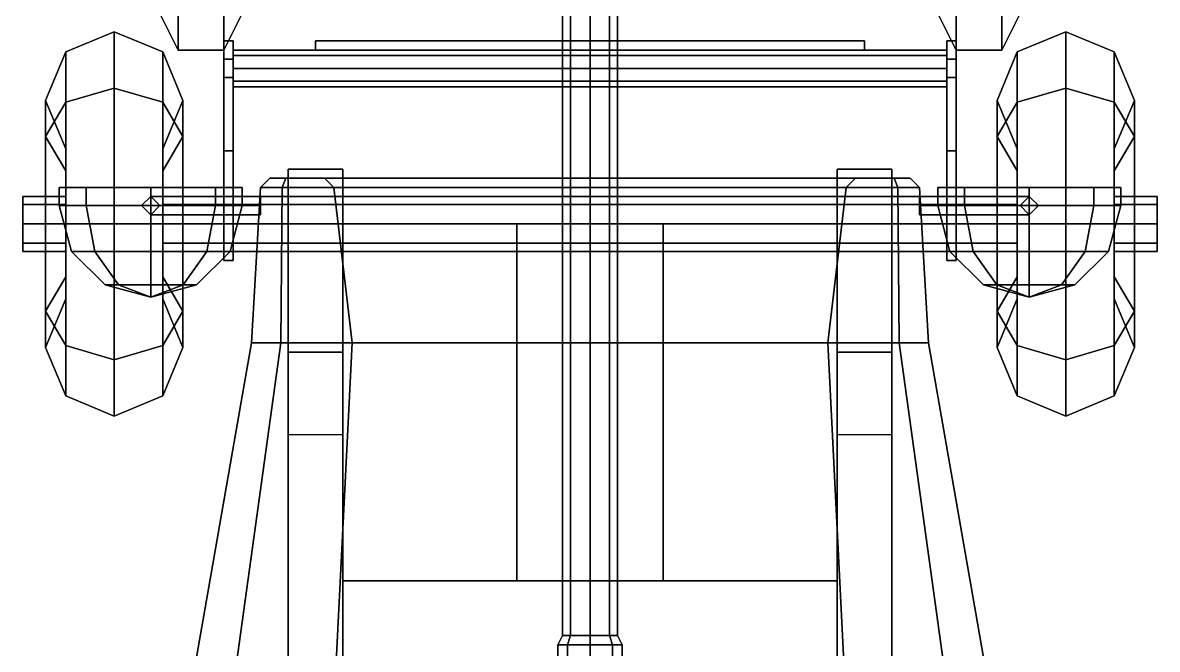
# Model space of a CAD drawing. Header units: millimetres. Extents: x -0.9 to 1, y -4.4 to 14.2.
# Drawn here: x -0.62 to 0.62, y -0.965 to -0.28 of the extents above; entities that cross this region are included whole.
import ezdxf

# ---------------------------------------------------------------- set-up
doc = ezdxf.new("R2010")
doc.units = ezdxf.units.MM
for name, color, linetype in [('frame', 5, 'Continuous'), ('gun', 1, 'Continuous'), ('wheels', 2, 'Continuous')]:
    doc.layers.add(name, color=color, linetype=linetype)

msp = doc.modelspace()

# ---------------------------------------------------------------- linework, layer by layer
for points in [[(-0.3, -0.3, -11.88), (-0.3, -0.31, -11.88), (-0.3, -0.31, -11.76), (-0.3, -0.3, -11.76)], [(0.3, -0.3, -11.76), (0.3, -0.3, -11.88), (-0.3, -0.3, -11.88), (-0.3, -0.3, -11.76)], [(0.3, -0.3, -11.88), (0.3, -0.31, -11.88), (-0.3, -0.31, -11.88), (-0.3, -0.3, -11.88)], [(-0.3, -0.3, -11.76), (-0.3, -0.31, -11.76), (0.3, -0.31, -11.76), (0.3, -0.3, -11.76)], [(-0.3, -0.31, -11.76), (-0.3, -0.31, -11.88), (0.3, -0.31, -11.88), (0.3, -0.31, -11.76)], [(0.3, -0.31, -11.76), (0.3, -0.31, -11.88), (0.3, -0.3, -11.88), (0.3, -0.3, -11.76)], [(-0.35, -0.45, -11.59), (-0.35, -0.45, -11.94), (-0.36, -0.46, -11.94), (-0.36, -0.46, -11.59)], [(-0.36, -0.46, -11.94), (-0.35, -0.45, -11.94), (0.35, -0.45, -11.94), (0.36, -0.46, -11.94)], [(-0.3324, -0.45, -11.5476), (-0.35, -0.45, -11.59), (-0.36, -0.46, -11.59), (-0.3366, -0.46, -11.5334)], [(0.35, -0.45, -11.59), (0.35, -0.45, -11.94), (-0.35, -0.45, -11.94), (-0.35, -0.45, -11.59)], [(0.35, -0.45, -11.59), (-0.35, -0.45, -11.59), (-0.3324, -0.45, -11.5476), (0.3324, -0.45, -11.5476)], [(-0.29, -0.45, -11.53), (-0.3324, -0.45, -11.5476), (-0.3366, -0.46, -11.5334), (-0.28, -0.46, -11.51)], [(0.3324, -0.45, -11.5476), (-0.3324, -0.45, -11.5476), (-0.29, -0.45, -11.53), (0.29, -0.45, -11.53)], [(0.29, -0.45, -11.53), (-0.29, -0.45, -11.53), (-0.28, -0.46, -11.51), (0.28, -0.46, -11.51)], [(0.3324, -0.45, -11.5476), (0.29, -0.45, -11.53), (0.28, -0.46, -11.51), (0.3366, -0.46, -11.5334)], [(0.35, -0.45, -11.59), (0.3324, -0.45, -11.5476), (0.3366, -0.46, -11.5334), (0.36, -0.46, -11.59)], [(0.36, -0.46, -11.94), (0.35, -0.45, -11.94), (0.35, -0.45, -11.59), (0.36, -0.46, -11.59)], [(-0.58, -0.46, -11.67), (-0.4093, -0.46, -11.5993), (-0.38, -0.46, -11.67), (-0.5507, -0.46, -11.7407)], [(-0.58, -0.46, -11.67), (-0.5507, -0.46, -11.7407), (-0.5507, -0.48, -11.7407), (-0.58, -0.48, -11.67)], [(-0.5507, -0.46, -11.5993), (-0.48, -0.46, -11.57), (-0.4093, -0.46, -11.5993), (-0.58, -0.46, -11.67)], [(-0.5507, -0.46, -11.5993), (-0.58, -0.46, -11.67), (-0.58, -0.48, -11.67), (-0.5507, -0.48, -11.5993)], [(-0.5507, -0.46, -11.7407), (-0.38, -0.46, -11.67), (-0.4093, -0.46, -11.7407), (-0.48, -0.46, -11.77)], [(-0.5507, -0.46, -11.7407), (-0.48, -0.46, -11.77), (-0.48, -0.48, -11.77), (-0.5507, -0.48, -11.7407)], [(-0.48, -0.46, -11.57), (-0.5507, -0.46, -11.5993), (-0.5507, -0.48, -11.5993), (-0.48, -0.48, -11.57)], [(-0.49, -0.48, -11.82), (-0.48, -0.47, -11.81), (-0.36, -0.47, -11.81), (-0.36, -0.48, -11.82)], [(-0.48, -0.47, -11.81), (-0.49, -0.48, -11.82), (-0.49, -0.48, -11.76), (-0.48, -0.47, -11.77)], [(-0.48, -0.46, -11.77), (-0.4093, -0.46, -11.7407), (-0.4093, -0.48, -11.7407), (-0.48, -0.48, -11.77)], [(-0.4093, -0.46, -11.5993), (-0.48, -0.46, -11.57), (-0.48, -0.48, -11.57), (-0.4093, -0.48, -11.5993)], [(-0.48, -0.47, -11.81), (-0.47, -0.48, -11.8), (-0.36, -0.48, -11.8), (-0.36, -0.47, -11.81)], [(-0.47, -0.48, -11.8), (-0.48, -0.47, -11.81), (-0.48, -0.47, -11.77), (-0.47, -0.48, -11.76)], [(-0.4093, -0.46, -11.7407), (-0.38, -0.46, -11.67), (-0.38, -0.48, -11.67), (-0.4093, -0.48, -11.7407)], [(-0.38, -0.46, -11.67), (-0.4093, -0.46, -11.5993), (-0.4093, -0.48, -11.5993), (-0.38, -0.48, -11.67)], [(-0.36, -0.46, -11.94), (-0.37, -0.63, -11.94), (-0.37, -0.63, -11.59), (-0.36, -0.46, -11.59)], [(0.36, -0.46, -11.94), (0.37, -0.63, -11.94), (-0.37, -0.63, -11.94), (-0.36, -0.46, -11.94)], [(-0.3366, -0.46, -11.5334), (-0.36, -0.46, -11.59), (-0.37, -0.63, -11.59), (-0.3378, -0.63, -11.5122)], [(-0.28, -0.46, -11.51), (-0.3366, -0.46, -11.5334), (-0.3378, -0.63, -11.5122), (-0.26, -0.63, -11.48)], [(0.28, -0.46, -11.51), (-0.28, -0.46, -11.51), (-0.26, -0.63, -11.48), (0.26, -0.63, -11.48)], [(0.3366, -0.46, -11.5334), (0.28, -0.46, -11.51), (0.26, -0.63, -11.48), (0.3378, -0.63, -11.5122)], [(0.36, -0.46, -11.59), (0.3366, -0.46, -11.5334), (0.3378, -0.63, -11.5122), (0.37, -0.63, -11.59)], [(0.37, -0.63, -11.59), (0.37, -0.63, -11.94), (0.36, -0.46, -11.94), (0.36, -0.46, -11.59)], [(0.47, -0.48, -11.8), (0.48, -0.47, -11.81), (0.36, -0.47, -11.81), (0.36, -0.48, -11.8)], [(0.48, -0.47, -11.81), (0.49, -0.48, -11.82), (0.36, -0.48, -11.82), (0.36, -0.47, -11.81)], [(0.4093, -0.46, -11.5993), (0.38, -0.46, -11.67), (0.38, -0.48, -11.67), (0.4093, -0.48, -11.5993)], [(0.38, -0.46, -11.67), (0.4093, -0.46, -11.7407), (0.4093, -0.48, -11.7407), (0.38, -0.48, -11.67)], [(0.38, -0.46, -11.67), (0.5507, -0.46, -11.5993), (0.58, -0.46, -11.67), (0.4093, -0.46, -11.7407)], [(0.4093, -0.46, -11.5993), (0.48, -0.46, -11.57), (0.5507, -0.46, -11.5993), (0.38, -0.46, -11.67)], [(0.48, -0.46, -11.57), (0.4093, -0.46, -11.5993), (0.4093, -0.48, -11.5993), (0.48, -0.48, -11.57)], [(0.4093, -0.46, -11.7407), (0.48, -0.46, -11.77), (0.48, -0.48, -11.77), (0.4093, -0.48, -11.7407)], [(0.4093, -0.46, -11.7407), (0.58, -0.46, -11.67), (0.5507, -0.46, -11.7407), (0.48, -0.46, -11.77)], [(0.48, -0.47, -11.81), (0.47, -0.48, -11.8), (0.47, -0.48, -11.76), (0.48, -0.47, -11.77)], [(0.5507, -0.46, -11.5993), (0.48, -0.46, -11.57), (0.48, -0.48, -11.57), (0.5507, -0.48, -11.5993)], [(0.48, -0.46, -11.77), (0.5507, -0.46, -11.7407), (0.5507, -0.48, -11.7407), (0.48, -0.48, -11.77)], [(0.49, -0.48, -11.82), (0.48, -0.47, -11.81), (0.48, -0.47, -11.77), (0.49, -0.48, -11.76)], [(0.58, -0.46, -11.67), (0.5507, -0.46, -11.5993), (0.5507, -0.48, -11.5993), (0.58, -0.48, -11.67)], [(0.5507, -0.46, -11.7407), (0.58, -0.46, -11.67), (0.58, -0.48, -11.67), (0.5507, -0.48, -11.7407)], [(-0.5666, -0.53, -11.67), (-0.58, -0.48, -11.67), (-0.5507, -0.48, -11.7407), (-0.5412, -0.53, -11.7312)], [(-0.5412, -0.53, -11.6088), (-0.5507, -0.48, -11.5993), (-0.58, -0.48, -11.67), (-0.5666, -0.53, -11.67)], [(-0.5412, -0.53, -11.7312), (-0.5507, -0.48, -11.7407), (-0.48, -0.48, -11.77), (-0.48, -0.53, -11.7566)], [(-0.48, -0.53, -11.5834), (-0.48, -0.48, -11.57), (-0.5507, -0.48, -11.5993), (-0.5412, -0.53, -11.6088)], [(-0.48, -0.49, -11.81), (-0.49, -0.48, -11.82), (-0.36, -0.48, -11.82), (-0.36, -0.49, -11.81)], [(-0.49, -0.48, -11.82), (-0.48, -0.49, -11.81), (-0.48, -0.49, -11.77), (-0.49, -0.48, -11.76)], [(-0.47, -0.48, -11.8), (-0.48, -0.49, -11.81), (-0.36, -0.49, -11.81), (-0.36, -0.48, -11.8)], [(-0.48, -0.49, -11.81), (-0.47, -0.48, -11.8), (-0.47, -0.48, -11.76), (-0.48, -0.49, -11.77)], [(-0.48, -0.53, -11.7566), (-0.48, -0.48, -11.77), (-0.4093, -0.48, -11.7407), (-0.4188, -0.53, -11.7312)], [(-0.4188, -0.53, -11.6088), (-0.4093, -0.48, -11.5993), (-0.48, -0.48, -11.57), (-0.48, -0.53, -11.5834)], [(-0.4188, -0.53, -11.7312), (-0.4093, -0.48, -11.7407), (-0.38, -0.48, -11.67), (-0.3934, -0.53, -11.67)], [(-0.3934, -0.53, -11.67), (-0.38, -0.48, -11.67), (-0.4093, -0.48, -11.5993), (-0.4188, -0.53, -11.6088)], [(0.49, -0.48, -11.82), (0.48, -0.49, -11.81), (0.36, -0.49, -11.81), (0.36, -0.48, -11.82)], [(0.48, -0.49, -11.81), (0.47, -0.48, -11.8), (0.36, -0.48, -11.8), (0.36, -0.49, -11.81)], [(0.4188, -0.53, -11.6088), (0.4093, -0.48, -11.5993), (0.38, -0.48, -11.67), (0.3934, -0.53, -11.67)], [(0.3934, -0.53, -11.67), (0.38, -0.48, -11.67), (0.4093, -0.48, -11.7407), (0.4188, -0.53, -11.7312)], [(0.48, -0.53, -11.5834), (0.48, -0.48, -11.57), (0.4093, -0.48, -11.5993), (0.4188, -0.53, -11.6088)], [(0.4188, -0.53, -11.7312), (0.4093, -0.48, -11.7407), (0.48, -0.48, -11.77), (0.48, -0.53, -11.7566)], [(0.47, -0.48, -11.8), (0.48, -0.49, -11.81), (0.48, -0.49, -11.77), (0.47, -0.48, -11.76)], [(0.5412, -0.53, -11.6088), (0.5507, -0.48, -11.5993), (0.48, -0.48, -11.57), (0.48, -0.53, -11.5834)], [(0.48, -0.53, -11.7566), (0.48, -0.48, -11.77), (0.5507, -0.48, -11.7407), (0.5412, -0.53, -11.7312)], [(0.48, -0.49, -11.81), (0.49, -0.48, -11.82), (0.49, -0.48, -11.76), (0.48, -0.49, -11.77)], [(0.5666, -0.53, -11.67), (0.58, -0.48, -11.67), (0.5507, -0.48, -11.5993), (0.5412, -0.53, -11.6088)], [(0.5412, -0.53, -11.7312), (0.5507, -0.48, -11.7407), (0.58, -0.48, -11.67), (0.5666, -0.53, -11.67)], [(-0.53, -0.5666, -11.67), (-0.5666, -0.53, -11.67), (-0.5412, -0.53, -11.7312), (-0.5154, -0.5666, -11.7054)], [(-0.5154, -0.5666, -11.6346), (-0.5412, -0.53, -11.6088), (-0.5666, -0.53, -11.67), (-0.53, -0.5666, -11.67)], [(-0.5154, -0.5666, -11.7054), (-0.5412, -0.53, -11.7312), (-0.48, -0.53, -11.7566), (-0.48, -0.5666, -11.72)], [(-0.48, -0.5666, -11.62), (-0.48, -0.53, -11.5834), (-0.5412, -0.53, -11.6088), (-0.5154, -0.5666, -11.6346)], [(-0.48, -0.5666, -11.72), (-0.48, -0.53, -11.7566), (-0.4188, -0.53, -11.7312), (-0.4446, -0.5666, -11.7054)], [(-0.4446, -0.5666, -11.6346), (-0.4188, -0.53, -11.6088), (-0.48, -0.53, -11.5834), (-0.48, -0.5666, -11.62)], [(-0.4446, -0.5666, -11.7054), (-0.4188, -0.53, -11.7312), (-0.3934, -0.53, -11.67), (-0.43, -0.5666, -11.67)], [(-0.43, -0.5666, -11.67), (-0.3934, -0.53, -11.67), (-0.4188, -0.53, -11.6088), (-0.4446, -0.5666, -11.6346)], [(0.4446, -0.5666, -11.6346), (0.4188, -0.53, -11.6088), (0.3934, -0.53, -11.67), (0.43, -0.5666, -11.67)], [(0.43, -0.5666, -11.67), (0.3934, -0.53, -11.67), (0.4188, -0.53, -11.7312), (0.4446, -0.5666, -11.7054)], [(0.48, -0.5666, -11.62), (0.48, -0.53, -11.5834), (0.4188, -0.53, -11.6088), (0.4446, -0.5666, -11.6346)], [(0.4446, -0.5666, -11.7054), (0.4188, -0.53, -11.7312), (0.48, -0.53, -11.7566), (0.48, -0.5666, -11.72)], [(0.5154, -0.5666, -11.6346), (0.5412, -0.53, -11.6088), (0.48, -0.53, -11.5834), (0.48, -0.5666, -11.62)], [(0.48, -0.5666, -11.72), (0.48, -0.53, -11.7566), (0.5412, -0.53, -11.7312), (0.5154, -0.5666, -11.7054)], [(0.53, -0.5666, -11.67), (0.5666, -0.53, -11.67), (0.5412, -0.53, -11.6088), (0.5154, -0.5666, -11.6346)], [(0.5154, -0.5666, -11.7054), (0.5412, -0.53, -11.7312), (0.5666, -0.53, -11.67), (0.53, -0.5666, -11.67)], [(-0.48, -0.58, -11.67), (-0.53, -0.5666, -11.67), (-0.5154, -0.5666, -11.7054), (-0.48, -0.58, -11.67)], [(-0.48, -0.58, -11.67), (-0.5154, -0.5666, -11.6346), (-0.53, -0.5666, -11.67), (-0.48, -0.58, -11.67)], [(-0.48, -0.58, -11.67), (-0.5154, -0.5666, -11.7054), (-0.48, -0.5666, -11.72), (-0.48, -0.58, -11.67)], [(-0.48, -0.58, -11.67), (-0.48, -0.5666, -11.62), (-0.5154, -0.5666, -11.6346), (-0.48, -0.58, -11.67)], [(-0.48, -0.58, -11.67), (-0.48, -0.5666, -11.72), (-0.4446, -0.5666, -11.7054), (-0.48, -0.58, -11.67)], [(-0.48, -0.58, -11.67), (-0.4446, -0.5666, -11.7054), (-0.43, -0.5666, -11.67), (-0.48, -0.58, -11.67)], [(-0.48, -0.58, -11.67), (-0.4446, -0.5666, -11.6346), (-0.48, -0.5666, -11.62), (-0.48, -0.58, -11.67)], [(-0.48, -0.58, -11.67), (-0.43, -0.5666, -11.67), (-0.4446, -0.5666, -11.6346), (-0.48, -0.58, -11.67)], [(0.48, -0.58, -11.67), (0.4446, -0.5666, -11.6346), (0.43, -0.5666, -11.67), (0.48, -0.58, -11.67)], [(0.48, -0.58, -11.67), (0.43, -0.5666, -11.67), (0.4446, -0.5666, -11.7054), (0.48, -0.58, -11.67)], [(0.48, -0.58, -11.67), (0.48, -0.5666, -11.62), (0.4446, -0.5666, -11.6346), (0.48, -0.58, -11.67)], [(0.48, -0.58, -11.67), (0.4446, -0.5666, -11.7054), (0.48, -0.5666, -11.72), (0.48, -0.58, -11.67)], [(0.48, -0.58, -11.67), (0.53, -0.5666, -11.67), (0.5154, -0.5666, -11.6346), (0.48, -0.58, -11.67)], [(0.48, -0.58, -11.67), (0.5154, -0.5666, -11.6346), (0.48, -0.5666, -11.62), (0.48, -0.58, -11.67)], [(0.48, -0.58, -11.67), (0.48, -0.5666, -11.72), (0.5154, -0.5666, -11.7054), (0.48, -0.58, -11.67)], [(0.48, -0.58, -11.67), (0.5154, -0.5666, -11.7054), (0.53, -0.5666, -11.67), (0.48, -0.58, -11.67)], [(-0.51, -1.43, -11.94), (-0.37, -0.63, -11.94), (0.37, -0.63, -11.94), (0.51, -1.43, -11.94)], [(-0.37, -0.63, -11.59), (-0.37, -0.63, -11.94), (-0.51, -1.43, -11.94), (-0.51, -1.43, -11.59)], [(-0.3378, -0.63, -11.5122), (-0.37, -0.63, -11.59), (-0.51, -1.43, -11.59), (-0.4485, -1.43, -11.4415)], [(-0.26, -0.63, -11.48), (-0.3378, -0.63, -11.5122), (-0.4485, -1.43, -11.4415), (-0.3, -1.43, -11.38)], [(0.26, -0.63, -11.48), (-0.26, -0.63, -11.48), (-0.3, -1.43, -11.38), (0.3, -1.43, -11.38)], [(0.3378, -0.63, -11.5122), (0.26, -0.63, -11.48), (0.3, -1.43, -11.38), (0.4485, -1.43, -11.4415)], [(0.37, -0.63, -11.59), (0.3378, -0.63, -11.5122), (0.4485, -1.43, -11.4415), (0.51, -1.43, -11.59)], [(0.51, -1.43, -11.94), (0.37, -0.63, -11.94), (0.37, -0.63, -11.59), (0.51, -1.43, -11.59)]]:
    msp.add_3dface(points)
at = {"layer": 'frame'}
for points in [[(-0.4, -0.32, -11.78), (-0.39, -0.32, -11.78), (-0.39, -0.3, -11.8), (-0.4, -0.3, -11.8)], [(-0.4, -0.3, -11.8), (-0.39, -0.3, -11.8), (-0.39, -0.3, -11.85), (-0.4, -0.3, -11.85)], [(-0.4, -0.3, -11.85), (-0.39, -0.3, -11.85), (-0.39, -0.42, -12.03), (-0.4, -0.42, -12.03)], [(-0.4, -0.34, -11.79), (-0.4, -0.32, -11.78), (-0.4, -0.3, -11.8), (-0.4, -0.3, -11.85)], [(-0.4, -0.54, -12.03), (-0.4, -0.34, -11.79), (-0.4, -0.3, -11.85), (-0.4, -0.42, -12.03)], [(-0.39, -0.32, -11.78), (-0.39, -0.34, -11.79), (-0.39, -0.3, -11.85), (-0.39, -0.3, -11.8)], [(-0.39, -0.34, -11.79), (-0.39, -0.54, -12.03), (-0.39, -0.42, -12.03), (-0.39, -0.3, -11.85)], [(0.39, -0.3159, -11.8059), (0.39, -0.31, -11.82), (-0.39, -0.31, -11.82), (-0.39, -0.3159, -11.8059)], [(0.39, -0.31, -11.82), (0.39, -0.3159, -11.8341), (-0.39, -0.3159, -11.8341), (-0.39, -0.31, -11.82)], [(0.39, -0.54, -12.03), (0.39, -0.34, -11.79), (0.39, -0.3, -11.85), (0.39, -0.42, -12.03)], [(0.39, -0.34, -11.79), (0.39, -0.32, -11.78), (0.39, -0.3, -11.8), (0.39, -0.3, -11.85)], [(0.39, -0.3, -11.85), (0.4, -0.3, -11.85), (0.4, -0.42, -12.03), (0.39, -0.42, -12.03)], [(0.39, -0.3, -11.8), (0.4, -0.3, -11.8), (0.4, -0.3, -11.85), (0.39, -0.3, -11.85)], [(0.39, -0.32, -11.78), (0.4, -0.32, -11.78), (0.4, -0.3, -11.8), (0.39, -0.3, -11.8)], [(0.4, -0.34, -11.79), (0.4, -0.54, -12.03), (0.4, -0.42, -12.03), (0.4, -0.3, -11.85)], [(0.4, -0.32, -11.78), (0.4, -0.34, -11.79), (0.4, -0.3, -11.85), (0.4, -0.3, -11.8)], [(-0.4, -0.34, -11.79), (-0.39, -0.34, -11.79), (-0.39, -0.32, -11.78), (-0.4, -0.32, -11.78)], [(0.39, -0.33, -11.8), (0.39, -0.3159, -11.8059), (-0.39, -0.3159, -11.8059), (-0.39, -0.33, -11.8)], [(0.39, -0.3159, -11.8341), (0.39, -0.33, -11.84), (-0.39, -0.33, -11.84), (-0.39, -0.3159, -11.8341)], [(0.39, -0.34, -11.79), (0.4, -0.34, -11.79), (0.4, -0.32, -11.78), (0.39, -0.32, -11.78)], [(0.39, -0.3441, -11.8059), (0.39, -0.33, -11.8), (-0.39, -0.33, -11.8), (-0.39, -0.3441, -11.8059)], [(0.39, -0.33, -11.84), (0.39, -0.3441, -11.8341), (-0.39, -0.3441, -11.8341), (-0.39, -0.33, -11.84)], [(-0.4, -0.54, -12.03), (-0.39, -0.54, -12.03), (-0.39, -0.34, -11.79), (-0.4, -0.34, -11.79)], [(0.39, -0.35, -11.82), (0.39, -0.3441, -11.8059), (-0.39, -0.3441, -11.8059), (-0.39, -0.35, -11.82)], [(0.39, -0.3441, -11.8341), (0.39, -0.35, -11.82), (-0.39, -0.35, -11.82), (-0.39, -0.3441, -11.8341)], [(0.39, -0.54, -12.03), (0.4, -0.54, -12.03), (0.4, -0.34, -11.79), (0.39, -0.34, -11.79)], [(-0.4, -0.42, -12.03), (-0.39, -0.42, -12.03), (-0.39, -0.47, -12.03), (-0.4, -0.47, -12.03)], [(0.39, -0.42, -12.03), (0.4, -0.42, -12.03), (0.4, -0.47, -12.03), (0.39, -0.47, -12.03)], [(-0.33, -0.44, -11.97), (-0.27, -0.44, -11.97), (-0.27, -0.44, -12.06), (-0.33, -0.44, -12.06)], [(-0.33, -0.64, -11.97), (-0.27, -0.64, -11.97), (-0.27, -0.44, -11.97), (-0.33, -0.44, -11.97)], [(-0.33, -0.44, -12.06), (-0.27, -0.44, -12.06), (-0.27, -1.56, -12.06), (-0.33, -1.56, -12.06)], [(-0.33, -0.44, -12.06), (-0.33, -0.64, -11.97), (-0.33, -0.44, -11.97), (-0.33, -0.44, -12.06)], [(-0.33, -0.44, -12.06), (-0.33, -0.93, -11.93), (-0.33, -0.73, -11.94), (-0.33, -0.64, -11.97)], [(-0.33, -1.56, -12.06), (-0.33, -1.93, -11.93), (-0.33, -0.93, -11.93), (-0.33, -0.44, -12.06)], [(-0.27, -0.44, -12.06), (-0.27, -0.44, -11.97), (-0.27, -0.64, -11.97), (-0.27, -0.44, -12.06)], [(-0.27, -0.64, -11.97), (-0.27, -0.73, -11.94), (-0.27, -0.93, -11.93), (-0.27, -0.44, -12.06)], [(-0.27, -0.44, -12.06), (-0.27, -0.93, -11.93), (-0.27, -1.93, -11.93), (-0.27, -1.56, -12.06)], [(0.27, -1.56, -12.06), (0.27, -1.93, -11.93), (0.27, -0.93, -11.93), (0.27, -0.44, -12.06)], [(0.27, -0.44, -12.06), (0.33, -0.44, -12.06), (0.33, -1.56, -12.06), (0.27, -1.56, -12.06)], [(0.27, -0.64, -11.97), (0.33, -0.64, -11.97), (0.33, -0.44, -11.97), (0.27, -0.44, -11.97)], [(0.27, -0.44, -11.97), (0.33, -0.44, -11.97), (0.33, -0.44, -12.06), (0.27, -0.44, -12.06)], [(0.27, -0.44, -12.06), (0.27, -0.64, -11.97), (0.27, -0.44, -11.97), (0.27, -0.44, -12.06)], [(0.27, -0.44, -12.06), (0.27, -0.93, -11.93), (0.27, -0.73, -11.94), (0.27, -0.64, -11.97)], [(0.33, -0.44, -12.06), (0.33, -0.93, -11.93), (0.33, -1.93, -11.93), (0.33, -1.56, -12.06)], [(0.33, -0.44, -12.06), (0.33, -0.44, -11.97), (0.33, -0.64, -11.97), (0.33, -0.44, -12.06)], [(0.33, -0.64, -11.97), (0.33, -0.73, -11.94), (0.33, -0.93, -11.93), (0.33, -0.44, -12.06)], [(-0.467, -0.47, -12.03), (-0.467, -0.4788, -12.0088), (0.467, -0.4788, -12.0088), (0.467, -0.47, -12.03)], [(-0.467, -0.4788, -12.0512), (-0.467, -0.47, -12.03), (0.467, -0.47, -12.03), (0.467, -0.4788, -12.0512)], [(-0.467, -0.4788, -12.0088), (-0.467, -0.5, -12), (0.467, -0.5, -12), (0.467, -0.4788, -12.0088)], [(-0.467, -0.5, -12.06), (-0.467, -0.4788, -12.0512), (0.467, -0.4788, -12.0512), (0.467, -0.5, -12.06)], [(-0.467, -0.5, -12), (-0.467, -0.5212, -12.0088), (0.467, -0.5212, -12.0088), (0.467, -0.5, -12)], [(-0.467, -0.5212, -12.0512), (-0.467, -0.5, -12.06), (0.467, -0.5, -12.06), (0.467, -0.5212, -12.0512)], [(-0.27, -0.5, -12.06), (0.27, -0.5, -12.06), (0.08, -0.5, -12.22), (-0.08, -0.5, -12.22)], [(-0.08, -0.5, -12.22), (-0.08, -0.89, -12.22), (-0.27, -0.89, -12.06), (-0.27, -0.5, -12.06)], [(0.08, -0.5, -12.22), (0.08, -0.89, -12.22), (-0.08, -0.89, -12.22), (-0.08, -0.5, -12.22)], [(0.27, -0.5, -12.06), (0.27, -0.89, -12.06), (0.08, -0.89, -12.22), (0.08, -0.5, -12.22)], [(-0.467, -0.5212, -12.0088), (-0.467, -0.53, -12.03), (0.467, -0.53, -12.03), (0.467, -0.5212, -12.0088)], [(-0.467, -0.53, -12.03), (-0.467, -0.5212, -12.0512), (0.467, -0.5212, -12.0512), (0.467, -0.53, -12.03)], [(-0.4, -0.53, -12.03), (-0.39, -0.53, -12.03), (-0.39, -0.54, -12.03), (-0.4, -0.54, -12.03)], [(0.39, -0.53, -12.03), (0.4, -0.53, -12.03), (0.4, -0.54, -12.03), (0.39, -0.54, -12.03)], [(-0.33, -0.73, -11.94), (-0.27, -0.73, -11.94), (-0.27, -0.64, -11.97), (-0.33, -0.64, -11.97)], [(0.27, -0.73, -11.94), (0.33, -0.73, -11.94), (0.33, -0.64, -11.97), (0.27, -0.64, -11.97)], [(-0.08, -0.89, -12.22), (0.08, -0.89, -12.22), (0.27, -0.89, -12.06), (-0.27, -0.89, -12.06)]]:
    msp.add_3dface(points, dxfattribs=at)
at = {"layer": 'gun'}
for points in [[(-0.0212, -0.16, 0.6312), (-0.03, -0.16, 0.61), (-0.03, -0.95, 0.61), (-0.0212, -0.95, 0.6312)], [(-0.03, -0.16, 0.61), (-0.0212, -0.16, 0.5888), (-0.0212, -0.95, 0.5888), (-0.03, -0.95, 0.61)], [(0, -0.16, 0.64), (-0.0212, -0.16, 0.6312), (-0.0212, -0.95, 0.6312), (0, -0.95, 0.64)], [(-0.0212, -0.16, 0.5888), (0, -0.16, 0.58), (0, -0.95, 0.58), (-0.0212, -0.95, 0.5888)], [(0.0212, -0.16, 0.6312), (0, -0.16, 0.64), (0, -0.95, 0.64), (0.0212, -0.95, 0.6312)], [(0, -0.16, 0.58), (0.0212, -0.16, 0.5888), (0.0212, -0.95, 0.5888), (0, -0.95, 0.58)], [(0.03, -0.16, 0.61), (0.0212, -0.16, 0.6312), (0.0212, -0.95, 0.6312), (0.03, -0.95, 0.61)], [(0.0212, -0.16, 0.5888), (0.03, -0.16, 0.61), (0.03, -0.95, 0.61), (0.0212, -0.95, 0.5888)], [(-0.0212, -0.95, 0.6312), (-0.03, -0.95, 0.61), (-0.035, -0.96, 0.61), (-0.0247, -0.96, 0.6347)], [(-0.03, -0.95, 0.61), (-0.0212, -0.95, 0.5888), (-0.0247, -0.96, 0.5853), (-0.035, -0.96, 0.61)], [(0, -0.95, 0.64), (-0.0212, -0.95, 0.6312), (-0.0247, -0.96, 0.6347), (0, -0.96, 0.645)], [(-0.0212, -0.95, 0.5888), (0, -0.95, 0.58), (0, -0.96, 0.575), (-0.0247, -0.96, 0.5853)], [(0.0212, -0.95, 0.6312), (0, -0.95, 0.64), (0, -0.96, 0.645), (0.0247, -0.96, 0.6347)], [(0, -0.95, 0.58), (0.0212, -0.95, 0.5888), (0.0247, -0.96, 0.5853), (0, -0.96, 0.575)], [(0.03, -0.95, 0.61), (0.0212, -0.95, 0.6312), (0.0247, -0.96, 0.6347), (0.035, -0.96, 0.61)], [(0.0212, -0.95, 0.5888), (0.03, -0.95, 0.61), (0.035, -0.96, 0.61), (0.0247, -0.96, 0.5853)], [(-0.0247, -0.96, 0.6347), (-0.035, -0.96, 0.61), (-0.035, -1.01, 0.61), (-0.0247, -1.01, 0.6347)], [(-0.035, -0.96, 0.61), (-0.0247, -0.96, 0.5853), (-0.0247, -1.01, 0.5853), (-0.035, -1.01, 0.61)], [(0, -0.96, 0.645), (-0.0247, -0.96, 0.6347), (-0.0247, -1.01, 0.6347), (0, -1.01, 0.645)], [(-0.0247, -0.96, 0.5853), (0, -0.96, 0.575), (0, -1.01, 0.575), (-0.0247, -1.01, 0.5853)], [(0.0247, -0.96, 0.6347), (0, -0.96, 0.645), (0, -1.01, 0.645), (0.0247, -1.01, 0.6347)], [(0, -0.96, 0.575), (0.0247, -0.96, 0.5853), (0.0247, -1.01, 0.5853), (0, -1.01, 0.575)], [(0.035, -0.96, 0.61), (0.0247, -0.96, 0.6347), (0.0247, -1.01, 0.6347), (0.035, -1.01, 0.61)], [(0.0247, -0.96, 0.5853), (0.035, -0.96, 0.61), (0.035, -1.01, 0.61), (0.0247, -1.01, 0.5853)]]:
    msp.add_3dface(points, dxfattribs=at)
at = {"layer": 'wheels'}
for points in [[(-0.45, -0.31, 0.32), (-0.45, -0.2192, 0.5392), (-0.47, -0.1909, 0.5109), (-0.47, -0.27, 0.32)], [(-0.45, -0.2192, 0.1008), (-0.45, -0.31, 0.32), (-0.47, -0.27, 0.32), (-0.47, -0.1909, 0.1291)], [(-0.4, -0.31, 0.32), (-0.4, -0.2192, 0.1008), (-0.38, -0.1909, 0.1291), (-0.38, -0.27, 0.32)], [(-0.4, -0.2192, 0.5392), (-0.4, -0.31, 0.32), (-0.38, -0.27, 0.32), (-0.38, -0.1909, 0.5109)], [(0.4, -0.31, 0.32), (0.4, -0.2192, 0.5392), (0.38, -0.1909, 0.5109), (0.38, -0.27, 0.32)], [(0.4, -0.2192, 0.1008), (0.4, -0.31, 0.32), (0.38, -0.27, 0.32), (0.38, -0.1909, 0.1291)], [(0.45, -0.2192, 0.5392), (0.45, -0.31, 0.32), (0.47, -0.27, 0.32), (0.47, -0.1909, 0.5109)], [(0.45, -0.31, 0.32), (0.45, -0.2192, 0.1008), (0.47, -0.1909, 0.1291), (0.47, -0.27, 0.32)], [(-0.4, -0.31, 0.32), (-0.4, -0.2192, 0.5392), (-0.45, -0.2192, 0.5392), (-0.45, -0.31, 0.32)], [(-0.4, -0.2192, 0.1008), (-0.4, -0.31, 0.32), (-0.45, -0.31, 0.32), (-0.45, -0.2192, 0.1008)], [(0.4, -0.2192, 0.5392), (0.4, -0.31, 0.32), (0.45, -0.31, 0.32), (0.45, -0.2192, 0.5392)], [(0.4, -0.31, 0.32), (0.4, -0.2192, 0.1008), (0.45, -0.2192, 0.1008), (0.45, -0.31, 0.32)], [(-0.52, -0.3515, -12.1785), (-0.573, -0.367, -12.163), (-0.573, -0.312, -12.03), (-0.52, -0.29, -12.03)], [(-0.52, -0.29, -12.03), (-0.573, -0.312, -12.03), (-0.573, -0.367, -11.897), (-0.52, -0.3515, -11.8815)], [(-0.467, -0.367, -12.163), (-0.52, -0.3515, -12.1785), (-0.52, -0.29, -12.03), (-0.467, -0.312, -12.03)], [(-0.467, -0.312, -12.03), (-0.52, -0.29, -12.03), (-0.52, -0.3515, -11.8815), (-0.467, -0.367, -11.897)], [(0.467, -0.312, -12.03), (0.52, -0.29, -12.03), (0.52, -0.3515, -12.1785), (0.467, -0.367, -12.163)], [(0.467, -0.367, -11.897), (0.52, -0.3515, -11.8815), (0.52, -0.29, -12.03), (0.467, -0.312, -12.03)], [(0.52, -0.29, -12.03), (0.573, -0.312, -12.03), (0.573, -0.367, -12.163), (0.52, -0.3515, -12.1785)], [(0.52, -0.3515, -11.8815), (0.573, -0.367, -11.897), (0.573, -0.312, -12.03), (0.52, -0.29, -12.03)], [(-0.573, -0.367, -12.163), (-0.595, -0.4045, -12.1255), (-0.595, -0.365, -12.03), (-0.573, -0.312, -12.03)], [(-0.573, -0.312, -12.03), (-0.595, -0.365, -12.03), (-0.595, -0.4045, -11.9345), (-0.573, -0.367, -11.897)], [(-0.445, -0.4045, -12.1255), (-0.467, -0.367, -12.163), (-0.467, -0.312, -12.03), (-0.445, -0.365, -12.03)], [(-0.445, -0.365, -12.03), (-0.467, -0.312, -12.03), (-0.467, -0.367, -11.897), (-0.445, -0.4045, -11.9345)], [(0.445, -0.365, -12.03), (0.467, -0.312, -12.03), (0.467, -0.367, -12.163), (0.445, -0.4045, -12.1255)], [(0.445, -0.4045, -11.9345), (0.467, -0.367, -11.897), (0.467, -0.312, -12.03), (0.445, -0.365, -12.03)], [(0.573, -0.312, -12.03), (0.595, -0.365, -12.03), (0.595, -0.4045, -12.1255), (0.573, -0.367, -12.163)], [(0.573, -0.367, -11.897), (0.595, -0.4045, -11.9345), (0.595, -0.365, -12.03), (0.573, -0.312, -12.03)], [(-0.52, -0.5, -12.24), (-0.573, -0.5, -12.218), (-0.573, -0.367, -12.163), (-0.52, -0.3515, -12.1785)], [(-0.52, -0.3515, -11.8815), (-0.573, -0.367, -11.897), (-0.573, -0.5, -11.842), (-0.52, -0.5, -11.82)], [(-0.467, -0.5, -12.218), (-0.52, -0.5, -12.24), (-0.52, -0.3515, -12.1785), (-0.467, -0.367, -12.163)], [(-0.467, -0.367, -11.897), (-0.52, -0.3515, -11.8815), (-0.52, -0.5, -11.82), (-0.467, -0.5, -11.842)], [(0.467, -0.367, -12.163), (0.52, -0.3515, -12.1785), (0.52, -0.5, -12.24), (0.467, -0.5, -12.218)], [(0.467, -0.5, -11.842), (0.52, -0.5, -11.82), (0.52, -0.3515, -11.8815), (0.467, -0.367, -11.897)], [(0.52, -0.3515, -12.1785), (0.573, -0.367, -12.163), (0.573, -0.5, -12.218), (0.52, -0.5, -12.24)], [(0.52, -0.5, -11.82), (0.573, -0.5, -11.842), (0.573, -0.367, -11.897), (0.52, -0.3515, -11.8815)], [(-0.595, -0.4045, -12.1255), (-0.573, -0.442, -12.088), (-0.573, -0.418, -12.03), (-0.595, -0.365, -12.03)], [(-0.595, -0.365, -12.03), (-0.573, -0.418, -12.03), (-0.573, -0.442, -11.972), (-0.595, -0.4045, -11.9345)], [(-0.573, -0.5, -12.218), (-0.595, -0.5, -12.165), (-0.595, -0.4045, -12.1255), (-0.573, -0.367, -12.163)], [(-0.573, -0.367, -11.897), (-0.595, -0.4045, -11.9345), (-0.595, -0.5, -11.895), (-0.573, -0.5, -11.842)], [(-0.467, -0.442, -12.088), (-0.445, -0.4045, -12.1255), (-0.445, -0.365, -12.03), (-0.467, -0.418, -12.03)], [(-0.467, -0.418, -12.03), (-0.445, -0.365, -12.03), (-0.445, -0.4045, -11.9345), (-0.467, -0.442, -11.972)], [(-0.445, -0.5, -12.165), (-0.467, -0.5, -12.218), (-0.467, -0.367, -12.163), (-0.445, -0.4045, -12.1255)], [(-0.445, -0.4045, -11.9345), (-0.467, -0.367, -11.897), (-0.467, -0.5, -11.842), (-0.445, -0.5, -11.895)], [(0.467, -0.418, -12.03), (0.445, -0.365, -12.03), (0.445, -0.4045, -12.1255), (0.467, -0.442, -12.088)], [(0.467, -0.442, -11.972), (0.445, -0.4045, -11.9345), (0.445, -0.365, -12.03), (0.467, -0.418, -12.03)], [(0.445, -0.4045, -12.1255), (0.467, -0.367, -12.163), (0.467, -0.5, -12.218), (0.445, -0.5, -12.165)], [(0.445, -0.5, -11.895), (0.467, -0.5, -11.842), (0.467, -0.367, -11.897), (0.445, -0.4045, -11.9345)], [(0.595, -0.365, -12.03), (0.573, -0.418, -12.03), (0.573, -0.442, -12.088), (0.595, -0.4045, -12.1255)], [(0.595, -0.4045, -11.9345), (0.573, -0.442, -11.972), (0.573, -0.418, -12.03), (0.595, -0.365, -12.03)], [(0.573, -0.367, -12.163), (0.595, -0.4045, -12.1255), (0.595, -0.5, -12.165), (0.573, -0.5, -12.218)], [(0.573, -0.5, -11.842), (0.595, -0.5, -11.895), (0.595, -0.4045, -11.9345), (0.573, -0.367, -11.897)], [(-0.595, -0.5, -12.165), (-0.573, -0.5, -12.112), (-0.573, -0.442, -12.088), (-0.595, -0.4045, -12.1255)], [(-0.595, -0.4045, -11.9345), (-0.573, -0.442, -11.972), (-0.573, -0.5, -11.948), (-0.595, -0.5, -11.895)], [(-0.467, -0.5, -12.112), (-0.445, -0.5, -12.165), (-0.445, -0.4045, -12.1255), (-0.467, -0.442, -12.088)], [(-0.467, -0.442, -11.972), (-0.445, -0.4045, -11.9345), (-0.445, -0.5, -11.895), (-0.467, -0.5, -11.948)], [(0.467, -0.442, -12.088), (0.445, -0.4045, -12.1255), (0.445, -0.5, -12.165), (0.467, -0.5, -12.112)], [(0.467, -0.5, -11.948), (0.445, -0.5, -11.895), (0.445, -0.4045, -11.9345), (0.467, -0.442, -11.972)], [(0.595, -0.4045, -12.1255), (0.573, -0.442, -12.088), (0.573, -0.5, -12.112), (0.595, -0.5, -12.165)], [(0.595, -0.5, -11.895), (0.573, -0.5, -11.948), (0.573, -0.442, -11.972), (0.595, -0.4045, -11.9345)], [(-0.573, -0.47, -12.03), (-0.573, -0.4788, -12.0088), (-0.573, -0.442, -11.972), (-0.573, -0.418, -12.03)], [(-0.573, -0.4788, -12.0512), (-0.573, -0.47, -12.03), (-0.573, -0.418, -12.03), (-0.573, -0.442, -12.088)], [(-0.467, -0.47, -12.03), (-0.467, -0.4788, -12.0512), (-0.467, -0.442, -12.088), (-0.467, -0.418, -12.03)], [(-0.467, -0.4788, -12.0088), (-0.467, -0.47, -12.03), (-0.467, -0.418, -12.03), (-0.467, -0.442, -11.972)], [(0.467, -0.4788, -12.0512), (0.467, -0.47, -12.03), (0.467, -0.418, -12.03), (0.467, -0.442, -12.088)], [(0.467, -0.47, -12.03), (0.467, -0.4788, -12.0088), (0.467, -0.442, -11.972), (0.467, -0.418, -12.03)], [(0.573, -0.47, -12.03), (0.573, -0.4788, -12.0512), (0.573, -0.442, -12.088), (0.573, -0.418, -12.03)], [(0.573, -0.4788, -12.0088), (0.573, -0.47, -12.03), (0.573, -0.418, -12.03), (0.573, -0.442, -11.972)], [(-0.573, -0.4788, -12.0088), (-0.573, -0.5, -12), (-0.573, -0.5, -11.948), (-0.573, -0.442, -11.972)], [(-0.573, -0.5, -12.06), (-0.573, -0.4788, -12.0512), (-0.573, -0.442, -12.088), (-0.573, -0.5, -12.112)], [(-0.467, -0.4788, -12.0512), (-0.467, -0.5, -12.06), (-0.467, -0.5, -12.112), (-0.467, -0.442, -12.088)], [(-0.467, -0.5, -12), (-0.467, -0.4788, -12.0088), (-0.467, -0.442, -11.972), (-0.467, -0.5, -11.948)], [(0.467, -0.5, -12.06), (0.467, -0.4788, -12.0512), (0.467, -0.442, -12.088), (0.467, -0.5, -12.112)], [(0.467, -0.4788, -12.0088), (0.467, -0.5, -12), (0.467, -0.5, -11.948), (0.467, -0.442, -11.972)], [(0.573, -0.4788, -12.0512), (0.573, -0.5, -12.06), (0.573, -0.5, -12.112), (0.573, -0.442, -12.088)], [(0.573, -0.5, -12), (0.573, -0.4788, -12.0088), (0.573, -0.442, -11.972), (0.573, -0.5, -11.948)], [(-0.573, -0.4788, -12.0088), (-0.573, -0.47, -12.03), (-0.62, -0.47, -12.03), (-0.62, -0.4788, -12.0088)], [(-0.573, -0.47, -12.03), (-0.573, -0.4788, -12.0512), (-0.62, -0.4788, -12.0512), (-0.62, -0.47, -12.03)], [(-0.62, -0.4788, -12.0512), (-0.62, -0.53, -12.03), (-0.62, -0.5212, -12.0088), (-0.62, -0.47, -12.03)], [(-0.62, -0.47, -12.03), (-0.62, -0.5212, -12.0088), (-0.62, -0.5, -12), (-0.62, -0.4788, -12.0088)], [(0.573, -0.47, -12.03), (0.573, -0.4788, -12.0088), (0.62, -0.4788, -12.0088), (0.62, -0.47, -12.03)], [(0.573, -0.4788, -12.0512), (0.573, -0.47, -12.03), (0.62, -0.47, -12.03), (0.62, -0.4788, -12.0512)], [(0.62, -0.5, -12.06), (0.62, -0.4788, -12.0512), (0.62, -0.47, -12.03), (0.62, -0.5212, -12.0512)], [(0.62, -0.5212, -12.0512), (0.62, -0.47, -12.03), (0.62, -0.4788, -12.0088), (0.62, -0.53, -12.03)], [(-0.573, -0.5, -12), (-0.573, -0.4788, -12.0088), (-0.62, -0.4788, -12.0088), (-0.62, -0.5, -12)], [(-0.573, -0.4788, -12.0512), (-0.573, -0.5, -12.06), (-0.62, -0.5, -12.06), (-0.62, -0.4788, -12.0512)], [(-0.62, -0.5, -12.06), (-0.62, -0.5212, -12.0512), (-0.62, -0.53, -12.03), (-0.62, -0.4788, -12.0512)], [(0.573, -0.4788, -12.0088), (0.573, -0.5, -12), (0.62, -0.5, -12), (0.62, -0.4788, -12.0088)], [(0.573, -0.5, -12.06), (0.573, -0.4788, -12.0512), (0.62, -0.4788, -12.0512), (0.62, -0.5, -12.06)], [(0.62, -0.53, -12.03), (0.62, -0.4788, -12.0088), (0.62, -0.5, -12), (0.62, -0.5212, -12.0088)], [(-0.573, -0.5212, -12.0088), (-0.573, -0.5, -12), (-0.62, -0.5, -12), (-0.62, -0.5212, -12.0088)], [(-0.573, -0.5, -12.06), (-0.573, -0.5212, -12.0512), (-0.62, -0.5212, -12.0512), (-0.62, -0.5, -12.06)], [(-0.595, -0.5955, -12.1255), (-0.573, -0.558, -12.088), (-0.573, -0.5, -12.112), (-0.595, -0.5, -12.165)], [(-0.573, -0.633, -12.163), (-0.595, -0.5955, -12.1255), (-0.595, -0.5, -12.165), (-0.573, -0.5, -12.218)], [(-0.595, -0.5, -11.895), (-0.573, -0.5, -11.948), (-0.573, -0.558, -11.972), (-0.595, -0.5955, -11.9345)], [(-0.573, -0.5, -11.842), (-0.595, -0.5, -11.895), (-0.595, -0.5955, -11.9345), (-0.573, -0.633, -11.897)], [(-0.52, -0.6485, -12.1785), (-0.573, -0.633, -12.163), (-0.573, -0.5, -12.218), (-0.52, -0.5, -12.24)], [(-0.52, -0.5, -11.82), (-0.573, -0.5, -11.842), (-0.573, -0.633, -11.897), (-0.52, -0.6485, -11.8815)], [(-0.573, -0.5212, -12.0512), (-0.573, -0.5, -12.06), (-0.573, -0.5, -12.112), (-0.573, -0.558, -12.088)], [(-0.573, -0.5, -12), (-0.573, -0.5212, -12.0088), (-0.573, -0.558, -11.972), (-0.573, -0.5, -11.948)], [(-0.467, -0.633, -12.163), (-0.52, -0.6485, -12.1785), (-0.52, -0.5, -12.24), (-0.467, -0.5, -12.218)], [(-0.467, -0.5, -11.842), (-0.52, -0.5, -11.82), (-0.52, -0.6485, -11.8815), (-0.467, -0.633, -11.897)], [(-0.467, -0.558, -12.088), (-0.445, -0.5955, -12.1255), (-0.445, -0.5, -12.165), (-0.467, -0.5, -12.112)], [(-0.445, -0.5955, -12.1255), (-0.467, -0.633, -12.163), (-0.467, -0.5, -12.218), (-0.445, -0.5, -12.165)], [(-0.467, -0.5, -11.948), (-0.445, -0.5, -11.895), (-0.445, -0.5955, -11.9345), (-0.467, -0.558, -11.972)], [(-0.445, -0.5, -11.895), (-0.467, -0.5, -11.842), (-0.467, -0.633, -11.897), (-0.445, -0.5955, -11.9345)], [(-0.467, -0.5212, -12.0088), (-0.467, -0.5, -12), (-0.467, -0.5, -11.948), (-0.467, -0.558, -11.972)], [(-0.467, -0.5, -12.06), (-0.467, -0.5212, -12.0512), (-0.467, -0.558, -12.088), (-0.467, -0.5, -12.112)], [(0.445, -0.5, -12.165), (0.467, -0.5, -12.218), (0.467, -0.633, -12.163), (0.445, -0.5955, -12.1255)], [(0.467, -0.5, -12.112), (0.445, -0.5, -12.165), (0.445, -0.5955, -12.1255), (0.467, -0.558, -12.088)], [(0.467, -0.558, -11.972), (0.445, -0.5955, -11.9345), (0.445, -0.5, -11.895), (0.467, -0.5, -11.948)], [(0.445, -0.5955, -11.9345), (0.467, -0.633, -11.897), (0.467, -0.5, -11.842), (0.445, -0.5, -11.895)], [(0.467, -0.5, -12.218), (0.52, -0.5, -12.24), (0.52, -0.6485, -12.1785), (0.467, -0.633, -12.163)], [(0.467, -0.633, -11.897), (0.52, -0.6485, -11.8815), (0.52, -0.5, -11.82), (0.467, -0.5, -11.842)], [(0.467, -0.5, -12), (0.467, -0.5212, -12.0088), (0.467, -0.558, -11.972), (0.467, -0.5, -11.948)], [(0.467, -0.5212, -12.0512), (0.467, -0.5, -12.06), (0.467, -0.5, -12.112), (0.467, -0.558, -12.088)], [(0.52, -0.5, -12.24), (0.573, -0.5, -12.218), (0.573, -0.633, -12.163), (0.52, -0.6485, -12.1785)], [(0.52, -0.6485, -11.8815), (0.573, -0.633, -11.897), (0.573, -0.5, -11.842), (0.52, -0.5, -11.82)], [(0.573, -0.5, -12.218), (0.595, -0.5, -12.165), (0.595, -0.5955, -12.1255), (0.573, -0.633, -12.163)], [(0.595, -0.5, -12.165), (0.573, -0.5, -12.112), (0.573, -0.558, -12.088), (0.595, -0.5955, -12.1255)], [(0.595, -0.5955, -11.9345), (0.573, -0.558, -11.972), (0.573, -0.5, -11.948), (0.595, -0.5, -11.895)], [(0.573, -0.633, -11.897), (0.595, -0.5955, -11.9345), (0.595, -0.5, -11.895), (0.573, -0.5, -11.842)], [(0.573, -0.5, -12), (0.573, -0.5212, -12.0088), (0.62, -0.5212, -12.0088), (0.62, -0.5, -12)], [(0.573, -0.5212, -12.0512), (0.573, -0.5, -12.06), (0.62, -0.5, -12.06), (0.62, -0.5212, -12.0512)], [(0.573, -0.5212, -12.0088), (0.573, -0.5, -12), (0.573, -0.5, -11.948), (0.573, -0.558, -11.972)], [(0.573, -0.5, -12.06), (0.573, -0.5212, -12.0512), (0.573, -0.558, -12.088), (0.573, -0.5, -12.112)], [(-0.573, -0.53, -12.03), (-0.573, -0.5212, -12.0088), (-0.62, -0.5212, -12.0088), (-0.62, -0.53, -12.03)], [(-0.573, -0.5212, -12.0512), (-0.573, -0.53, -12.03), (-0.62, -0.53, -12.03), (-0.62, -0.5212, -12.0512)], [(-0.573, -0.53, -12.03), (-0.573, -0.5212, -12.0512), (-0.573, -0.558, -12.088), (-0.573, -0.582, -12.03)], [(-0.573, -0.5212, -12.0088), (-0.573, -0.53, -12.03), (-0.573, -0.582, -12.03), (-0.573, -0.558, -11.972)], [(-0.467, -0.53, -12.03), (-0.467, -0.5212, -12.0088), (-0.467, -0.558, -11.972), (-0.467, -0.582, -12.03)], [(-0.467, -0.5212, -12.0512), (-0.467, -0.53, -12.03), (-0.467, -0.582, -12.03), (-0.467, -0.558, -12.088)], [(0.467, -0.5212, -12.0088), (0.467, -0.53, -12.03), (0.467, -0.582, -12.03), (0.467, -0.558, -11.972)], [(0.467, -0.53, -12.03), (0.467, -0.5212, -12.0512), (0.467, -0.558, -12.088), (0.467, -0.582, -12.03)], [(0.573, -0.5212, -12.0088), (0.573, -0.53, -12.03), (0.62, -0.53, -12.03), (0.62, -0.5212, -12.0088)], [(0.573, -0.53, -12.03), (0.573, -0.5212, -12.0512), (0.62, -0.5212, -12.0512), (0.62, -0.53, -12.03)], [(0.573, -0.53, -12.03), (0.573, -0.5212, -12.0088), (0.573, -0.558, -11.972), (0.573, -0.582, -12.03)], [(0.573, -0.5212, -12.0512), (0.573, -0.53, -12.03), (0.573, -0.582, -12.03), (0.573, -0.558, -12.088)], [(-0.595, -0.635, -12.03), (-0.573, -0.582, -12.03), (-0.573, -0.558, -12.088), (-0.595, -0.5955, -12.1255)], [(-0.595, -0.5955, -11.9345), (-0.573, -0.558, -11.972), (-0.573, -0.582, -12.03), (-0.595, -0.635, -12.03)], [(-0.467, -0.582, -12.03), (-0.445, -0.635, -12.03), (-0.445, -0.5955, -12.1255), (-0.467, -0.558, -12.088)], [(-0.467, -0.558, -11.972), (-0.445, -0.5955, -11.9345), (-0.445, -0.635, -12.03), (-0.467, -0.582, -12.03)], [(0.467, -0.558, -12.088), (0.445, -0.5955, -12.1255), (0.445, -0.635, -12.03), (0.467, -0.582, -12.03)], [(0.467, -0.582, -12.03), (0.445, -0.635, -12.03), (0.445, -0.5955, -11.9345), (0.467, -0.558, -11.972)], [(0.595, -0.5955, -12.1255), (0.573, -0.558, -12.088), (0.573, -0.582, -12.03), (0.595, -0.635, -12.03)], [(0.595, -0.635, -12.03), (0.573, -0.582, -12.03), (0.573, -0.558, -11.972), (0.595, -0.5955, -11.9345)], [(-0.573, -0.688, -12.03), (-0.595, -0.635, -12.03), (-0.595, -0.5955, -12.1255), (-0.573, -0.633, -12.163)], [(-0.573, -0.633, -11.897), (-0.595, -0.5955, -11.9345), (-0.595, -0.635, -12.03), (-0.573, -0.688, -12.03)], [(-0.445, -0.635, -12.03), (-0.467, -0.688, -12.03), (-0.467, -0.633, -12.163), (-0.445, -0.5955, -12.1255)], [(-0.445, -0.5955, -11.9345), (-0.467, -0.633, -11.897), (-0.467, -0.688, -12.03), (-0.445, -0.635, -12.03)], [(0.445, -0.5955, -12.1255), (0.467, -0.633, -12.163), (0.467, -0.688, -12.03), (0.445, -0.635, -12.03)], [(0.445, -0.635, -12.03), (0.467, -0.688, -12.03), (0.467, -0.633, -11.897), (0.445, -0.5955, -11.9345)], [(0.573, -0.633, -12.163), (0.595, -0.5955, -12.1255), (0.595, -0.635, -12.03), (0.573, -0.688, -12.03)], [(0.573, -0.688, -12.03), (0.595, -0.635, -12.03), (0.595, -0.5955, -11.9345), (0.573, -0.633, -11.897)], [(-0.52, -0.71, -12.03), (-0.573, -0.688, -12.03), (-0.573, -0.633, -12.163), (-0.52, -0.6485, -12.1785)], [(-0.52, -0.6485, -11.8815), (-0.573, -0.633, -11.897), (-0.573, -0.688, -12.03), (-0.52, -0.71, -12.03)], [(-0.467, -0.688, -12.03), (-0.52, -0.71, -12.03), (-0.52, -0.6485, -12.1785), (-0.467, -0.633, -12.163)], [(-0.467, -0.633, -11.897), (-0.52, -0.6485, -11.8815), (-0.52, -0.71, -12.03), (-0.467, -0.688, -12.03)], [(0.467, -0.633, -12.163), (0.52, -0.6485, -12.1785), (0.52, -0.71, -12.03), (0.467, -0.688, -12.03)], [(0.467, -0.688, -12.03), (0.52, -0.71, -12.03), (0.52, -0.6485, -11.8815), (0.467, -0.633, -11.897)], [(0.52, -0.6485, -12.1785), (0.573, -0.633, -12.163), (0.573, -0.688, -12.03), (0.52, -0.71, -12.03)], [(0.52, -0.71, -12.03), (0.573, -0.688, -12.03), (0.573, -0.633, -11.897), (0.52, -0.6485, -11.8815)]]:
    msp.add_3dface(points, dxfattribs=at)

doc.saveas('drawing.dxf')
